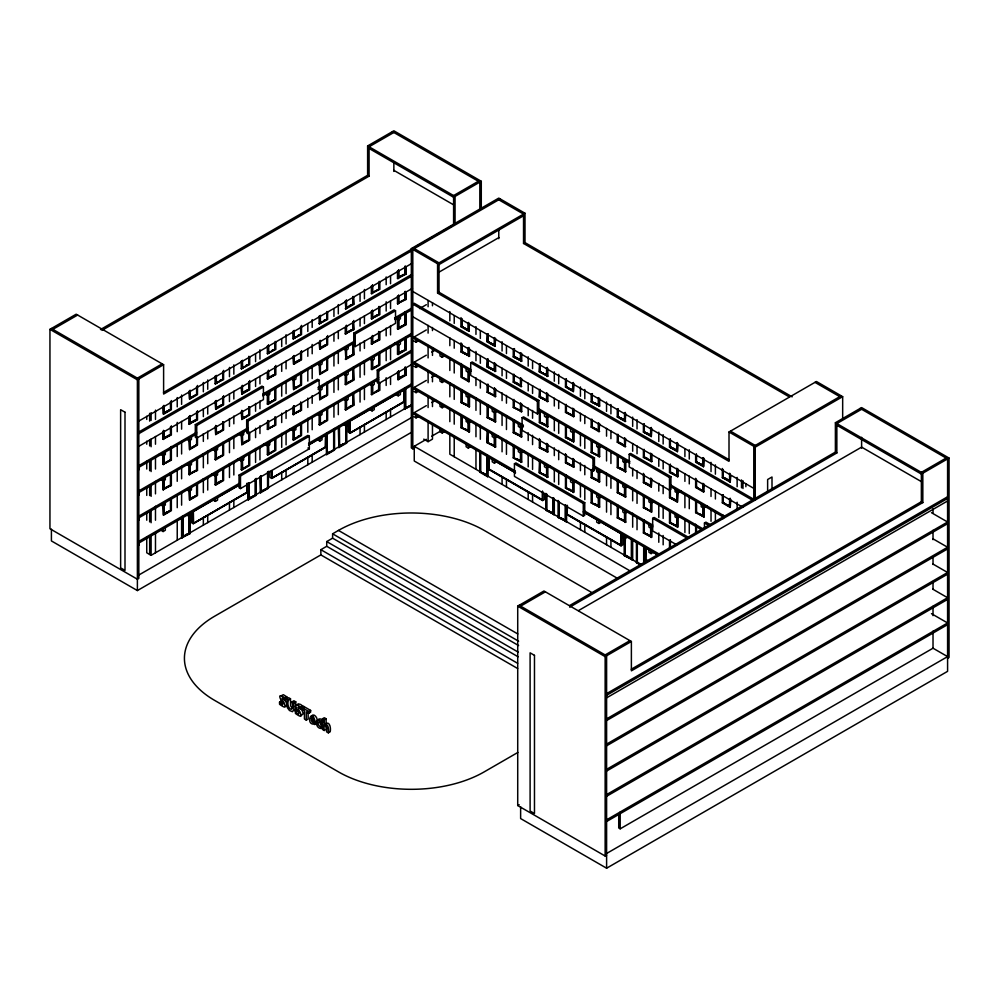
<?xml version="1.0" encoding="UTF-8"?>
<svg xmlns="http://www.w3.org/2000/svg" width="999" height="999" viewBox="0 0 999 999"><rect width="100%" height="100%" fill="white"/><g stroke="black" fill="none" stroke-linecap="round" stroke-linejoin="round"><path stroke-width="1.5" d="M191.558 511.913L191.558 522.702L193.294 523.713L247.39 492.482L247.39 484.777M193.294 523.713L193.307 511.376L213.424 499.762M246.953 483.354L246.953 492.232L193.519 523.339L193.307 511.376M193.519 523.339L247.165 492.357L247.178 483.479M269.992 471.253L269.992 477.422L271.728 478.434L325.824 447.202L325.824 434.865L320.554 437.912M271.728 478.434L271.74 470.529M271.953 478.046L325.599 447.077L325.612 435.239L325.387 446.953L271.953 478.046L271.953 470.654M348.351 421.391L348.339 432.18L350.087 433.191L404.17 401.96L404.183 389.622L399.725 392.195M350.087 433.191L350.1 420.854L370.217 409.24M350.312 432.817L403.958 401.835L403.958 389.997L403.733 401.71L350.312 432.817L350.1 420.854M284.453 703.758A5.182 2.985 60 0 1 282.517 702.472L281.393 701.061L279.545 702.135L279.545 704.283C294.143 714.922 275.15 691.271 285.04 699.999L286.875 698.925L286.426 698.363M326.211 724.712L326.124 729.42L324.275 730.494L322.465 729.445L322.465 718.805L324.3 717.732L326.124 718.781L326.124 723.313L324.275 724.375L324.275 719.854L326.124 718.781M319.942 721.39L320.554 724.462L323.014 725.661L323.014 727.372L321.178 728.433C314.835 728.758 314.76 715.272 321.178 721.678L321.178 723.476L323.027 722.414L323.027 720.604L320.691 718.993L318.918 718.968L318.032 720.466M311.226 718.631L312.5 717.757L313.636 720.029L311.226 718.631L313.224 717.007M287.2 704.844L286.763 705.694M281.418 695.666L283.354 694.692L286.875 696.915L287.287 707.592L289.473 710.501L292.507 711.688L293.856 709.652L293.918 702.896L292.058 701.822C295.08 715.609 285.115 707.392 288.661 699.849L286.788 698.776L288.636 697.714L290.497 698.788L290.609 705.818L292.22 708.166M299.013 712.187A5.182 2.985 60 0 1 298.401 711.638L297.277 710.239L295.429 711.3L296.553 712.699A5.182 2.985 60 0 0 298.489 713.998C301.336 712.612 291.184 705.594 297.402 704.932L298.164 703.82L300.624 704.47L302.759 706.081L302.759 708.104M311.488 715.921C314.086 712.687 318.032 718.368 317.17 721.253L315.322 722.314L311.226 719.954L312.25 722.102L313.936 723.039L316.633 722.027L316.633 723.576C303.933 727.934 311.688 705.269 315.322 722.314M326.149 723.326C330.344 721.603 330.906 729.32 330.182 731.768L328.346 732.841L326.536 731.792C328.646 726.46 322.615 721.415 324.275 730.494M462.25 326.248L461.663 326.586L461.663 318.781M462.25 351.486L461.663 351.823L461.663 344.018M461.663 364.573L461.663 377.06L462.25 376.723M488.361 366.558L487.774 366.895L487.774 359.091L487.137 367.058L487.137 359.453M514.485 348.601L513.898 356.743L513.898 348.938M461.663 389.81L461.663 402.297L466.208 404.245M495.616 388.898L495.616 396.516L487.724 391.958L487.724 384.353L487.774 392.145L488.361 391.808M461.663 416.62L461.663 427.547L462.25 427.197M487.774 404.895L487.774 417.382L492.332 419.33M513.898 399.413L513.898 407.217L514.485 400.636M540.596 396.715L540.009 397.053L540.009 390.809M566.72 386.563L566.133 386.9L566.133 379.096M487.137 430.606L487.137 442.782L487.724 431.793L487.774 442.619L488.361 442.282M513.898 419.98L513.898 432.455L514.485 421.203M540.009 411.376L540.009 422.302L540.596 421.965M566.133 404.333L566.133 412.137L573.326 415.609M480.969 471.615L480.382 471.953L480.382 451.511M513.836 445.342L513.898 457.704L514.485 446.441M540.009 439.735L540.009 447.54L544.567 449.488M566.133 426.448L566.133 437.375L566.72 437.038M618.506 416.458L617.931 416.795L617.931 409.003M540.596 472.44L540.009 472.777L540.009 460.289M566.133 454.807L566.133 462.612L569.355 463.798M591.808 439.722L591.808 452.21L592.395 440.946M644.63 431.543L644.043 431.88L644.043 424.076M566.133 475.374L566.133 487.862L566.72 487.524M591.808 469.642L591.808 477.447L592.395 469.305M617.869 454.932L617.931 467.282L618.506 466.945M670.741 446.628L670.167 446.953L670.167 439.16M591.758 490.334L591.808 502.684L592.395 491.421M644.043 474.562L644.043 482.367L644.63 482.017M618.506 517.42L617.931 517.757L617.931 505.282M670.167 489.635L670.167 497.44L670.741 497.102M696.865 486.938L696.278 487.275L696.278 479.47M723.563 477.11L722.976 477.447L722.976 469.642M644.63 532.504L644.043 532.842L644.043 520.354M696.865 512.175L696.278 512.512L696.278 501.598M625.411 537.499L624.837 555.357L624.837 536.376M723.563 502.36L722.976 502.697L722.976 494.892M637.674 562.087L637.087 562.425L637.087 541.995M670.167 540.109L670.167 547.914L670.741 547.577M51.411 328.509L138.836 378.983L138.836 578.384L137.387 579.22L49.95 528.746L49.95 329.345L76.174 314.198L163.611 364.685L163.611 394.056L411.875 250.724M100.462 329.558L367.62 175.312L367.62 145.941L393.856 130.794L481.281 181.281L481.281 209.315M52.86 329.345L77.635 315.047M393.856 132.48L369.081 146.778L369.081 176.149L101.923 330.394M137.387 378.146L162.15 363.836M478.371 181.281L453.596 195.579L453.596 224.95M49.95 329.345L137.387 379.82L163.611 364.685M367.62 145.941L455.057 196.416L481.281 181.281M415.484 447.265L412.799 448.813L411.338 447.977L411.338 248.576L498.776 198.102L524.999 213.249L524.999 242.62L792.157 396.853M163.499 392.432L422.565 242.869M425.262 241.308L440.109 232.742M444.155 230.407L452.247 225.724M500.224 198.938L412.799 249.425L412.799 448.813M138.836 421.054L412.437 263.087M219.718 380.557L222.952 379.37L222.952 371.566M245.841 365.484L249.063 364.285L249.063 356.493M271.953 350.399L275.187 349.213L275.187 341.408M297.64 335.577L300.861 334.39L300.861 326.586M323.751 320.492L326.985 319.305L326.985 311.501M349.875 305.419L353.097 304.233L353.097 296.428L353.746 304.395L345.854 308.941L345.267 300.999M399.463 276.785L403.421 274.5M166.821 411.625L169.455 410.114M223.589 370.404L223.589 379.533L215.122 383.753L222.727 379.245L222.727 371.441M249.713 356.843L249.713 364.448L241.246 368.668L248.851 364.16L248.851 356.368M275.824 341.758L275.824 349.375L267.357 353.596L274.962 349.088L274.962 342.844M301.511 325.412L301.511 334.553L293.032 338.761L300.649 334.265L300.649 326.461M327.622 311.863L327.622 319.468L319.156 323.688L326.76 319.18L326.76 312.937M345.267 308.604L352.884 304.108L352.884 297.864M379.857 281.706L379.857 289.31L371.391 293.531L378.996 289.023L378.996 282.779M405.981 266.621L405.981 274.238L397.502 278.446L405.119 273.951L405.119 266.146M170.717 409.528L163.524 412.999L170.717 409.528L170.717 401.723M196.828 386.65L196.828 394.455L189.648 397.927M216.121 376.81L216.346 383.179L222.952 379.37M242.245 361.738L242.47 368.107L249.063 364.298M267.944 353.933L267.944 346.316L268.581 353.022L275.187 349.213M294.043 331.83L294.255 338.199L300.861 334.39M320.155 316.758L320.379 323.114L326.985 319.305M345.916 307.704L353.097 304.233M372.028 292.62L379.22 289.148L379.22 281.343M398.151 277.547L405.332 274.076L405.332 266.271L405.981 274.238M162.887 406.293L163.474 414.248L171.353 409.69L171.353 400.562M188.998 391.221L189.585 399.163L197.477 394.605L197.477 385.477M138.736 432.055L412.325 274.088M138.836 433.666L412.437 275.712M411.338 248.576L437.574 263.724L524.999 213.249M439.023 264.56L523.538 215.772M438.436 272.477L498.888 237.575M138.836 446.291L412.437 288.324M164.847 437.487L168.806 435.189M190.959 422.402L194.917 420.117M217.083 407.317L221.041 405.032M243.194 392.245L247.165 389.96M269.318 377.16L273.276 374.875M294.992 362.337L298.951 360.052M321.116 347.265L325.075 344.967M347.227 332.18L351.186 329.895M373.351 317.108L377.31 314.81M171.353 425.799L171.353 434.927L162.887 439.148L168.144 436.113M197.477 410.714L197.477 419.855L188.998 424.063L196.616 419.568L196.616 411.763M275.824 365.484L275.824 374.613L267.357 378.833L274.962 374.325L274.962 366.521M320.155 340.434L320.155 348.239L326.76 344.418L326.76 336.626M353.746 320.492L353.746 329.633L345.267 333.841L352.884 329.345L352.884 321.541M379.857 306.943L379.857 314.548L371.391 318.768L378.996 314.26L378.996 306.456M405.981 291.858L405.981 299.475L397.502 303.684L405.119 299.188L405.119 291.383M170.717 426.96L170.717 434.765L163.524 438.249M189.648 423.164L196.828 419.692L196.828 411.888M222.952 396.803L222.952 404.607L215.759 408.091M267.994 371.69L268.581 378.259L275.187 374.45L275.187 366.645M293.681 363.099L300.861 359.628L300.861 351.823M320.155 348.239L326.985 344.543L326.985 336.738M345.916 332.942L353.097 329.47L353.097 321.666L353.746 329.633M372.028 317.869L379.22 314.385L379.22 306.581M398.151 302.784L405.332 299.313L405.332 291.508L405.981 299.475M215.122 401.373L215.709 409.328L223.589 404.77L223.589 395.641M241.246 387.824L241.82 394.243L249.713 389.697L249.713 380.557M293.032 356.393L293.619 364.335L301.511 359.79L301.511 350.649M319.156 342.832L319.742 349.263L327.622 344.705L327.622 335.577M195.305 424.625L261.975 386.138L263.436 386.975L263.436 399.6L196.766 438.086L195.305 437.25L195.305 424.625L196.766 425.474L263.436 386.975M345.267 348.426L345.854 359.428L353.746 354.87L353.783 333.129L394.068 309.877L395.529 310.714L395.529 323.339L355.232 346.591L353.783 345.754M353.783 333.129L355.232 333.978L395.529 310.714M437.574 263.724L437.574 293.094L439.023 292.257L729.12 459.74M498.776 199.788L523.538 214.086L523.538 243.456L524.999 242.62M138.736 465.709L196.691 432.242M262.725 394.118L354.37 341.208M394.805 317.857L412.325 307.742M138.736 467.382L196.691 433.928M262.725 395.804L354.37 342.882M394.805 319.543L412.325 309.428M159.49 453.721L163.137 455.819L165.322 454.557L165.322 452.035M186.825 439.335L189.248 440.746L191.433 439.485L191.433 436.963M265.172 394.106L267.607 395.504L269.792 394.243L269.792 391.72M317.42 363.948L319.842 365.347L322.028 364.086L322.028 361.563M419.63 308.579L426.348 304.695M215.759 433.329L218.406 431.805M241.883 418.244L244.518 416.72M275.187 399.687L267.994 403.171L275.187 399.687L275.237 387.337M293.681 388.336L296.316 386.813M374.675 341.583L378.633 339.285L378.633 331.493M400.786 326.498L405.332 324.55L405.332 312.063M164.198 463.623L170.767 459.827M190.322 448.551L196.878 444.755M275.824 387.674L275.824 399.85L267.944 404.408L267.357 404.071L274.962 399.563L274.962 388.648M294.043 380.756L294.043 388.549L300.649 384.74L300.649 373.813M320.155 365.671L320.155 373.476L326.76 369.667L326.76 358.741M345.267 359.091L352.884 354.583L352.884 343.656M379.857 332.18L379.857 339.797L371.391 344.006L378.996 339.51L378.996 331.705M405.981 312.537L405.981 324.712L398.089 329.27L397.502 328.933L405.119 324.425L405.119 311.938M170.717 447.527L170.717 460.015L163.524 463.486M196.828 437.125L196.828 444.93L189.648 448.401M222.952 422.053L222.952 429.845L216.346 433.666L216.121 425.736M249.063 406.968L249.063 414.772L242.47 418.581L242.245 410.651M294.043 388.549L300.861 384.865L300.861 372.377M320.155 373.476L326.985 369.792L326.985 358.866M353.097 354.707L345.916 358.179L353.097 354.707L353.097 343.781M372.028 343.107L379.22 339.635L379.22 331.83M398.151 328.022L405.332 324.55M162.887 455.257L162.887 464.385L171.353 460.164L171.353 446.466M188.998 440.172L189.585 449.637L197.477 445.092L197.477 437.475M215.122 426.623L215.709 434.565L223.589 430.007L223.589 422.402M241.246 411.538L241.82 419.48L249.713 414.935L249.713 407.317M293.032 378.584L293.619 389.585L301.511 385.027L301.511 372.852M319.156 363.511L319.742 374.5L327.622 369.955L327.622 357.767M319.018 392.744L248.127 433.666L246.678 432.829L246.678 420.204L317.57 379.283L319.018 380.119L319.742 399.737L327.622 395.192L327.622 383.017M246.678 420.204L248.127 421.054L319.018 380.119M138.736 490.946L247.902 427.909M317.982 387.45L412.325 332.979M138.736 492.632L247.902 429.595M317.982 389.135L412.325 334.665M160.702 479.657L163.137 481.056L165.322 479.795L165.322 477.272M186.825 464.585L189.248 465.984L191.433 464.722L191.433 462.2M211.726 448.801L215.372 450.899L217.557 449.637L217.557 447.115M237.849 433.716L241.483 435.826L243.681 434.565L243.681 432.043M369.655 359.028L372.078 360.427L374.263 359.165L374.263 356.643M414.248 338.599L414.248 336.925L426.348 329.945M413.886 340.921L416.071 342.182L418.506 340.771M166.171 487.2L170.717 485.252L170.717 472.764M192.283 472.115L196.828 470.167L196.828 457.679M215.759 458.566L222.952 455.094L222.952 442.607M241.883 443.481L247.165 440.434M293.681 413.586L300.861 410.102L300.861 402.297M319.792 398.501L323.751 396.216M402.11 350.974L398.151 353.271L405.332 349.787L405.332 338.861M171.353 473.226L171.353 485.414L162.887 489.622L165.509 488.111M168.144 486.588L171.353 485.414M197.477 458.154L197.477 470.329L188.998 474.55L191.633 473.026M194.256 471.503L197.477 470.329M223.589 443.069L223.589 455.257L215.709 459.802L215.122 459.465L222.727 454.97L222.727 442.482M275.824 417.482L275.824 425.099L267.357 429.308L274.962 424.812L274.962 417.008M301.511 402.659L301.511 410.264L293.032 414.485L300.649 409.977L300.649 402.172M320.467 398.651L326.76 394.905L326.76 382.417M353.746 367.932L353.746 380.107L345.854 384.665L345.267 384.328L352.884 379.82L352.884 368.893M379.857 352.859L379.857 365.035L371.978 369.58L371.391 369.243L378.996 364.747L378.996 353.821M405.981 337.774L405.981 349.95L398.089 354.508L397.502 354.17L405.119 349.662L405.119 338.736M170.717 485.252L163.524 488.723M196.828 470.167L189.648 473.651M216.121 449.413L216.121 458.778L222.952 455.094M249.063 432.205L249.063 440.01L242.47 443.818L242.245 434.34M267.994 422.165L268.581 428.746L275.187 424.937L275.187 417.132M294.043 405.994L294.043 413.798L300.861 410.102M320.155 389.348L320.379 398.838L326.985 395.03L326.985 382.542M345.916 383.429L353.097 379.945L353.097 367.457M372.028 368.344L379.22 364.872L379.22 352.385M241.246 435.252L241.82 444.73L249.713 440.172L249.713 432.567M412.137 364.223L378.721 383.516L377.26 382.679L377.26 370.055L412.025 349.987M377.26 370.055L378.721 370.891L412.137 351.598M138.736 516.183L378.633 377.672M138.736 517.869L378.633 379.358M160.702 504.895L163.137 506.306L165.322 505.032L165.322 502.509M186.825 489.822L189.248 491.221L191.433 489.96L191.433 487.437M211.726 474.038L215.372 476.136L217.557 474.875L217.557 472.352M237.849 458.966L241.483 461.063L243.681 459.802L243.681 457.28M263.961 443.881L267.607 445.979L269.792 444.717L269.792 442.195M317.42 414.423L319.842 415.821L322.028 414.56L322.028 412.038M369.655 384.265L372.078 385.664L374.263 384.403L374.263 381.88M468.856 330.057L461.663 326.586L468.269 330.394L468.269 322.59M414.248 363.848L414.248 362.162L426.348 355.182M431.718 352.073L434.403 350.524M413.886 366.158L416.071 367.42L418.506 366.021M167.482 511.675L163.524 513.961L170.717 510.489L170.717 499.562M192.283 497.352L189.648 498.888L196.828 495.404L196.828 484.49M217.083 483.041L221.041 480.756M297.64 436.538L300.861 435.339L300.861 422.864M323.751 421.453L326.985 420.267L326.985 407.779M349.875 406.368L353.097 405.182L353.097 392.707M375.986 391.296L378.633 389.772L378.721 370.891M399.463 377.747L403.421 375.449M166.821 512.587L169.455 511.063M192.944 497.502L195.567 495.991M223.589 468.319L223.589 480.494L215.709 485.039L215.122 484.702L222.727 480.207L222.727 469.28M249.713 453.234L249.713 465.409L241.82 469.967L241.246 469.63L248.851 465.122L248.851 454.208M275.824 438.161L275.824 450.337L267.944 454.882L267.357 454.545L274.962 450.049L274.962 439.123M301.511 423.326L301.511 435.502L293.619 440.059L293.032 439.722L300.649 435.214L300.649 422.739M327.622 408.254L327.622 420.429L319.742 424.987L319.156 424.65L326.76 420.142L326.76 407.654M353.746 393.169L353.746 405.344L345.854 409.902L345.267 409.565L352.884 405.057L352.884 392.582M379.857 382.654L379.857 390.272L371.391 394.493L378.996 389.985L378.996 383.741M398.826 378.646L405.119 374.9L405.119 367.108M216.121 474.65L216.346 484.14L222.952 480.332L222.952 469.405M242.245 459.577L242.47 469.068L249.063 465.247L249.063 454.32M267.994 444.28L268.581 453.983L275.187 450.174L275.237 437.812M294.043 429.67L294.043 439.036L300.861 435.352M320.155 414.585L320.155 423.951L326.985 420.267M345.916 408.666L353.097 405.194M372.028 393.581L379.22 390.109L379.22 382.305M398.151 378.509L405.332 375.025L405.332 367.232L405.981 375.187L398.089 379.745L397.502 371.803M162.887 505.731L163.474 515.197L171.353 510.651L171.353 498.476M188.998 490.659L189.585 500.124L197.477 495.566L197.477 483.391M440.01 353.471L440.01 355.994L442.195 357.255L444.617 355.856M239.023 475.112L307.879 435.352L309.328 436.201L309.328 448.813L240.484 488.573L239.023 487.724L239.023 475.112L240.484 475.949L309.328 436.201M138.736 541.421L239.81 483.066M308.554 443.381L412.325 383.466M217.058 497.664L239.485 484.715M308.679 444.767L317.345 439.76L319.842 441.071L322.028 439.81L322.028 437.275M373.838 407.142L397.04 393.743M138.736 543.106L239.81 484.752M308.554 445.067L412.325 385.139M160.702 530.132L163.137 531.543L165.322 530.282L165.322 527.759M212.937 499.975L215.372 501.386L217.557 500.124L217.557 497.602M368.431 408.803L372.078 410.914L374.263 409.652L374.263 407.117M395.766 394.43L398.201 395.829L400.387 394.568L400.387 392.045M469.493 348.589L469.493 356.193L461.663 351.823L468.856 355.294M414.248 389.086L414.248 387.4L426.348 380.419M431.718 377.322L435.751 374.987M413.886 391.396L416.071 392.657L418.506 391.258M470.716 362.787L472.177 361.95L538.848 400.437L538.848 413.062L537.387 413.898L470.716 375.412L470.716 362.787L537.387 401.286L538.848 400.437M440.01 378.708L440.01 381.231L442.195 382.492L444.617 381.094M184.89 535.227L187.525 533.703M249.663 497.839L255.532 495.117L255.532 479.058M326.698 453.359L329.333 451.835M342.919 443.993L338.961 446.278L346.141 442.807L346.141 425.287M181.606 537.712L190.072 533.491L181.606 537.712L181.606 517.544M146.741 537.275L146.741 552.784L151.111 555.307L412.025 404.52L412.025 385.552M182.255 517.782L182.829 537.1L189.435 533.279L189.435 514.31M248.351 498.601L255.532 495.117M267.794 488.049L260.602 491.52L267.794 488.049L267.794 471.99M327.06 434.59L327.285 453.696L333.891 449.887L333.891 429.445M405.644 408.466L412.237 404.645L405.057 408.129L405.631 408.466L405.631 388.024M470.741 370.929L468.306 372.34L466.121 371.079L466.121 368.544M247.702 484.128L248.289 499.887L256.169 495.329L256.169 478.359M259.952 476.96L260.539 492.807L268.431 488.261L268.431 471.291M326.061 434.253L326.636 454.645L334.528 450.099L334.528 428.496M338.311 427.072L338.898 447.577L346.79 443.019L346.79 424.513M404.408 401.361L404.408 409.078L411.563 405.619M461.663 377.06L468.856 380.532M414.248 414.323L414.248 412.637L426.348 405.656M431.718 402.56L435.751 400.224M138.736 575.074L412.325 417.12M495.616 363.661L495.616 371.278L487.774 366.895L494.967 370.367M413.886 416.633L416.071 417.894L418.506 416.496M513.898 356.743L521.091 360.214L514.485 356.406M440.01 403.946L440.01 406.481L442.195 407.742L444.617 406.331M470.741 396.178L468.306 397.577L466.121 396.316L466.121 393.793M51.411 529.158L51.411 540.934L137.387 590.571L412.325 431.83M461.663 402.297L468.856 405.769M487.774 392.145L494.967 395.616M617.769 578.508L414.248 461.001L414.248 446.291L426.348 439.31M431.718 436.213L441.121 430.781M513.898 374.175L513.898 381.98L521.091 385.452M440.01 429.195L440.01 431.718L442.195 432.979L444.617 431.58M423.726 439.135L428.096 441.67L432.467 439.135L432.467 423.638M547.852 368.581L547.852 376.186L540.009 371.815L547.202 375.287L540.009 371.815L540.009 364.011M470.741 421.416L468.306 422.814L466.121 421.553L466.121 419.031M496.853 411.251L494.43 412.649L492.245 411.388L492.245 408.866M468.481 421.865L468.481 431.231L461.663 427.547L468.856 431.006L464.885 428.721M487.774 417.382L494.967 420.854M513.898 407.217L521.091 410.689M547.852 393.818L547.852 401.436L540.009 397.065L547.202 400.524L541.92 397.477M466.121 444.268L466.121 446.79L468.306 448.052L470.741 446.653M522.09 417.682L523.538 416.845L594.442 457.779L594.442 470.392L592.981 471.241L522.09 430.307L522.09 417.682L592.981 458.616L594.442 457.779M498.076 435.789L494.43 437.899L492.245 436.638L492.245 434.103M518.618 645.566L332.605 538.174L332.605 533.816L338.474 530.419A103.034 59.49 0 0 1 484.203 530.419L591.908 592.607M522.976 426.336L520.541 427.734L518.356 426.473L518.356 423.951M518.131 656.805L326.723 546.291L326.723 541.57L332.605 538.174M495.616 436.338L495.616 446.99L487.774 442.619L494.967 446.091L491.008 443.806M549.088 416.171L546.665 417.57L544.48 416.308L544.48 413.786M517.644 668.518L320.854 554.907L320.854 549.687L326.723 546.291M513.898 432.455L521.091 435.926M488.748 457.367L488.973 469.068L542.632 500.049L488.761 469.193L488.748 457.367L492.782 459.69M320.979 554.832L214.61 616.233A103.034 59.49 0 0 0 214.61 700.374L338.474 771.877A103.034 59.49 0 0 0 484.203 771.877L517.857 752.447M540.009 422.302L547.202 425.774M492.245 459.353L492.245 461.875L494.43 463.136L496.853 461.738M591.808 393.918L591.808 401.723L599 405.194L595.042 402.909M524.188 450.874L520.541 452.972L518.356 451.71L518.356 449.188M514.435 463.748L515.896 462.912L584.752 502.659L584.752 515.284L583.291 516.121L514.435 476.373L514.435 463.748L583.291 503.496L584.752 502.659M513.898 457.704L521.091 461.176L517.12 458.878M575.212 431.256L572.777 432.654L570.591 431.393L570.591 428.871M540.009 447.54L547.202 451.011M591.808 419.155L591.808 426.96L599 430.432M617.931 416.808L624.537 420.616L625.124 414.036M550.312 465.946L546.665 468.056L544.48 466.795L544.48 464.26M540.009 472.777L547.202 476.248L543.244 473.963M596.715 443.943L596.715 446.466L598.901 447.727L601.323 446.328M566.133 462.612L573.326 466.083M591.808 452.21L599 455.669M617.869 434.253L617.931 442.045L624.537 445.854L625.124 439.273M488.536 456.98L488.536 469.318L542.632 500.549L544.38 499.537L544.368 493.369M576.423 481.031L572.777 483.129L570.591 481.868L570.591 479.345M629.195 454.283L630.644 453.446L670.941 476.71L670.941 489.323L669.48 490.159L629.195 466.908L629.195 454.283L669.48 477.547L669.517 497.602L677.409 502.147L677.996 492.682M596.715 469.18L596.715 471.703L598.901 472.977L601.323 471.565M628.658 460.701L625.012 462.812L622.827 461.55L622.827 459.028M591.808 477.447L599 480.919M617.931 467.282L625.124 470.754L625.012 460.289M546.478 494.055L546.478 510.114L553.671 513.586M567.42 514.348L621.066 545.329L567.195 514.485L567.407 505.482M596.715 494.43L596.715 496.953L598.901 498.214L601.323 496.803M558.091 500.437L558.091 517.395L565.933 520.666M627.447 486.65L625.012 488.049L622.827 486.788L622.827 484.265M591.808 502.684L599 506.156L595.042 503.871M437.574 293.094L729.008 461.363L729.008 431.993L816.445 381.506L842.669 396.653L842.669 418.456M617.869 480.169L617.931 492.519L624.537 496.328L625.012 485.526M285.04 699.999L285.04 697.976L286.875 696.915M669.48 477.547L670.941 476.71M696.278 454.233L696.278 462.038L702.147 464.747M288.661 699.849L290.497 698.788M583.279 511.938L596.703 519.68L596.715 522.19L598.901 523.451L601.323 522.052M292.058 701.822L293.906 700.761L295.766 701.835L295.704 708.591L294.343 710.626M696.278 462.038L703.471 465.509M293.918 702.896L295.766 701.835M627.447 511.888L625.012 513.286L622.827 512.025L622.827 509.502M648.95 499.338L648.95 501.873L651.136 503.134L653.558 501.723M295.429 711.3L295.429 713.448C310.027 724.088 291.034 700.449 300.924 709.165L300.924 707.155L302.759 706.081M841.22 395.816L753.783 446.291L753.783 499.25M306.293 720.104L304.433 719.03L304.433 710.714L301.948 709.29L301.948 707.529L303.796 706.468L310.627 710.414L310.627 712.162L308.778 713.236L306.293 711.8L306.293 720.104L308.142 719.043L308.142 712.112M617.931 517.757L625.124 521.228L625.012 510.764M729.008 431.993L755.244 447.127L842.669 396.653M675.062 489.185L675.062 491.708L677.247 492.969L680.893 490.859M301.948 707.529L308.778 711.475L310.627 710.414M620.841 545.454L620.841 533.616L621.066 545.829L622.814 544.83L622.802 534.028M670.167 497.44L677.359 500.911M676.735 544.83L652.672 530.944L652.672 518.319L654.133 517.482L688.885 537.549M703.471 490.746L702.884 491.083L702.884 483.291M627.447 537.125L625.012 538.523L622.827 537.262L622.827 534.74M722.339 468.481L722.339 477.609L730.169 480.919M606.605 855.169L605.144 856.018L517.719 805.531L517.719 606.143L543.943 590.996L631.38 641.47L631.38 670.841L922.826 502.584L922.826 473.214L835.389 422.727L835.389 452.097L569.58 605.569M835.389 422.727L861.613 407.592L949.05 458.066L949.05 657.467L947.589 658.304M520.629 606.143L545.404 591.833M861.613 409.278L836.85 423.576L836.85 452.947L569.692 607.18M321.178 721.678L323.027 720.604M675.062 514.423L675.062 516.945L677.247 518.206L679.682 516.808M321.178 723.476L319.068 721.877A2.31 1.336 60 0 0 318.107 722.452L318.244 724.687L319.755 726.435L323.014 725.661M701.186 504.258L701.186 506.78L703.371 508.041L707.017 505.944M648.226 561.263L645.554 559.715L645.766 547.752L645.766 559.59L648.451 561.138M703.471 515.996L702.884 516.333L702.884 506.968M632.03 558.828L631.443 559.165L631.443 538.723M648.95 549.825L648.95 552.347L651.136 553.608L653.558 552.21M704.457 528.583L704.457 522.976L705.918 522.14L711.051 525.099M578.583 610.539L861.613 447.127L922.065 482.03M605.144 654.932L629.919 640.634M946.14 458.066L921.365 472.365L921.365 501.735L631.268 669.23M517.719 606.143L605.144 656.618L631.38 641.47M922.826 473.214L949.05 458.066M606.605 693.631L947.589 496.765M606.605 695.316L947.589 498.451M606.605 697.839L947.589 500.974M606.605 718.88L947.589 522.015L931.468 512.699M606.605 720.554L947.589 523.688M606.605 744.118L947.589 547.252L932.816 538.723M606.605 745.803L947.589 548.926M517.719 805.531L519.168 804.694M606.605 769.355L947.589 572.489L932.816 563.96M606.605 771.041L947.589 574.175M606.605 794.592L947.589 597.727L932.816 589.198M606.605 796.278L947.589 599.412M606.605 819.829L947.589 622.964L931.468 613.661M606.605 821.515L947.589 624.65M618.731 814.272L618.731 827.984L620.192 828.82L933.016 648.214L933.016 631.156M606.605 853.483L947.589 656.618L932.816 648.089M520.629 806.792L520.629 818.568L606.605 868.206L947.589 671.34L947.589 458.903L860.164 408.429M461.014 317.607L461.014 326.735L461.6 326.411M461.014 326.735L468.906 331.293L469.493 323.339M461.014 342.844L461.014 351.985L461.6 351.648M487.137 334.203L487.137 341.82L487.724 333.878L487.774 341.658L494.38 345.467L494.967 345.13L487.774 341.658L494.38 345.467L494.38 337.674M461.014 351.985L469.493 356.193M487.137 341.82L495.017 346.378L495.616 338.424M461.014 363.524L461.014 377.222L468.906 381.768L469.493 370.779M513.249 349.288L513.249 356.893L521.728 361.114L521.728 353.496M487.137 367.058L495.616 371.278M513.249 356.893L521.728 361.114M461.014 390.284L461.014 402.46L469.493 406.668L469.493 396.016M487.137 384.69L487.137 392.295L487.724 391.958M461.014 402.46L469.493 406.668M513.249 374.525L513.249 382.142L513.836 381.805M487.137 392.295L495.616 396.516M539.373 364.373L539.373 371.978L539.959 364.036M513.249 382.142L521.141 386.688L521.728 378.746M539.373 371.978L547.852 376.186M461.014 415.522L461.014 427.697L461.6 427.36M487.137 405.357L487.137 417.545L495.616 421.753L495.616 411.101M461.014 427.697L469.493 431.918L469.493 421.253M513.249 399.762L513.249 407.38L521.728 411.588L521.728 403.983M487.137 417.545L495.616 421.753M539.373 389.61L539.373 397.215L539.959 389.273M513.249 407.38L521.728 411.588M565.484 379.445L565.484 387.063L566.071 386.725M539.373 397.215L547.852 401.436M565.484 387.063L573.376 391.608L573.963 383.653M513.249 420.442L513.249 432.617L521.728 436.825L521.728 426.173M487.137 442.782L495.616 446.99M539.373 410.277L539.373 422.452L547.852 426.673L547.852 416.021M513.249 432.617L521.728 436.825M565.484 404.682L565.484 412.3L573.963 416.508L573.963 408.903M539.373 422.452L547.852 426.673M591.171 394.268L591.171 401.885L599.65 406.094L599.65 398.489M565.484 412.3L573.963 416.508M591.171 401.885L599.65 406.094M513.249 445.679L513.249 457.854L521.728 462.075L521.728 451.411M479.745 450.561L479.745 472.165L487.624 476.71L488.211 456.318M539.373 438.561L539.373 447.702L547.852 451.91L547.852 444.305M513.249 457.854L521.728 462.075M565.484 425.362L565.484 437.537L572.951 441.058L572.951 431.693M539.373 447.702L547.852 451.91M591.171 419.518L591.171 427.122L591.758 426.785M565.484 437.537L573.963 441.745L573.963 431.093M617.282 409.353L617.282 416.958L617.869 416.62M591.171 427.122L599.05 431.68L599.65 423.726M617.282 416.958L625.174 421.516L625.761 413.561M539.373 460.764L539.373 472.939L539.959 460.427M565.484 453.646L565.484 462.774L573.963 466.995L573.963 459.378M539.373 472.939L547.852 477.147L547.852 466.496M591.171 440.184L591.171 452.36L599.65 456.58L599.65 447.44M565.484 462.774L573.963 466.995M617.282 434.59L617.282 442.207L617.869 441.87M591.171 452.36L599.65 456.58M643.406 424.425L643.406 432.043L650.561 435.489M617.282 442.207L625.174 446.753L625.761 438.798M643.406 432.043L651.286 436.588L651.885 428.646M565.484 475.836L565.484 488.012L572.951 491.545L572.951 483.741M591.171 469.992L591.171 477.597L599.65 481.818L599.65 472.677M565.484 488.012L573.963 492.232L573.963 481.568M617.282 455.269L617.282 467.445L625.761 471.653L625.761 462.525M545.841 493.356L545.841 510.327L546.416 509.989M591.171 477.597L599.65 481.818M643.406 449.675L643.406 457.28L651.885 461.488L651.885 453.883M617.282 467.445L625.761 471.653M669.517 439.51L669.517 447.115L676.685 450.574M545.841 510.327L554.308 514.535L554.308 499.025M643.406 457.28L651.885 461.488M669.517 447.115L677.409 451.673L677.996 443.718M591.171 490.659L591.171 502.847L599.65 507.055L599.65 496.403M558.091 517.395L566.57 521.615L566.57 506.181M617.282 480.507L617.282 492.682L617.869 492.345M591.171 502.847L599.65 507.055M643.406 473.389L643.406 482.517L650.873 486.051L650.873 478.246M617.282 492.682L625.761 496.89L625.761 487.762M669.517 464.747L669.517 472.365L677.996 476.573L677.996 468.956M643.406 482.517L651.286 487.075L651.885 479.12M669.517 472.365L677.996 476.573M695.641 454.582L695.641 462.2L703.521 466.745L704.12 458.803M617.282 505.744L617.282 517.919L617.869 517.582M643.406 495.579L643.406 507.754L643.993 507.43M617.282 517.919L625.761 522.14L625.761 511.476M669.517 497.602L676.985 501.123L676.985 491.758M643.406 507.754L651.885 511.975L651.885 501.323M695.641 478.309L695.641 487.437L696.228 487.1M695.641 487.437L703.521 491.995L704.12 484.04M722.339 477.609L730.219 482.167L730.806 475.736M643.406 520.816L643.406 533.004L643.993 532.667M669.517 510.664L669.517 522.839L670.104 522.502M643.406 533.004L651.885 537.212L651.885 526.56M695.641 500.499L695.641 512.674L696.228 512.337M624.188 537.05L624.188 555.556L632.667 559.777L632.667 539.61M669.517 522.839L677.996 527.047L677.996 516.396M722.339 495.242L722.339 502.847L722.914 502.509M695.641 512.674L704.12 516.895L704.12 506.231M624.188 555.556L632.667 559.777M722.339 502.847L730.219 507.405L730.806 499.45M636.45 542.582L636.45 562.637L640.983 564.572M670.104 547.739L669.517 548.076L669.517 540.471M591.808 401.723L592.395 393.581M591.808 426.96L592.395 420.379M617.931 442.045L621.153 443.231M546.478 510.114L551.023 512.062M644.043 457.117L647.277 458.304M617.931 492.519L622.477 494.468M670.167 464.398L670.167 472.202L673.388 473.389M644.043 496.678L644.043 507.604L647.277 508.791M670.167 522.677L676.036 525.387M286.376 705.893L285.289 705.843M297.402 704.932L300.924 707.155M300.499 714.76C305.994 715.971 301.223 708.266 299.275 706.842M392.395 131.643L479.832 182.118L479.832 210.165M814.984 382.355L839.759 396.653M369.081 148.464L453.596 197.265M523.538 243.456L789.347 396.915M836.85 425.262L921.365 474.05M393.743 170.28L454.195 205.17M367.62 175.312L369.081 176.149M835.389 452.097L836.85 452.947M921.365 501.735L922.826 502.584M414.248 248.576L439.023 262.887L439.023 292.257M730.469 431.143L755.244 445.454M412.799 291.483L753.783 488.361M570.679 388.848L573.326 390.372M621.153 417.994L625.124 420.279M647.277 433.067L651.236 435.352M673.388 448.151L677.359 450.437M724.887 477.872L728.845 480.157M568.706 388.236L572.652 390.509M619.18 417.382L625.761 421.178M696.228 461.863L702.796 465.659M566.133 386.9L572.739 390.709L572.739 382.904M644.043 431.88L650.649 435.689L650.649 427.884M670.167 446.965L676.773 450.774L676.773 442.969M755.244 500.137L414.248 303.271L412.799 304.108L752.434 500.199M379.22 289.148L378.633 282.567M412.799 316.733L743.006 507.367M463.561 352.247L467.532 354.533M489.685 367.32L493.643 369.605M515.796 382.405L518.444 383.928M727.522 504.645L730.169 506.168M566.346 412.013L572.951 415.821L572.951 409.578M521.728 386.351L513.898 381.98L514.485 375.399M595.704 429.058L599.65 431.331M621.815 444.143L625.761 446.416M566.133 412.137L572.739 415.946L572.739 408.141M670.167 472.202L676.773 476.011L676.773 468.206M696.278 487.275L704.12 491.645M722.976 502.697L729.582 506.505L729.582 498.701M394.555 318.007L398.201 320.105L400.387 318.843L400.387 316.321M379.22 314.385L378.633 307.804M414.248 336.925L470.854 369.605M538.249 408.504L629.894 461.426M670.329 484.765L724.238 515.896M413.886 338.386L470.854 371.278M538.249 410.189L629.894 463.099M670.329 486.451L724.238 517.569M541.92 422.727L545.879 425.012M568.031 437.799L572.002 440.084M619.83 467.707L623.801 469.992M645.953 482.779L649.912 485.064M672.065 497.864L676.036 500.149M699.512 513.698L702.147 515.222M461.6 376.885L468.481 380.744L468.481 371.378M566.133 437.375L572.739 441.183L572.777 430.132M644.043 482.367L650.649 486.176L650.649 478.371M696.278 512.524L704.12 516.895M394.555 343.244L398.201 345.354L400.387 344.093L400.387 341.558M704.457 522.976L709.59 525.936M414.248 362.162L523.426 425.187M593.506 465.646L702.672 528.683M413.886 363.636L523.426 426.873M593.506 467.332L701.335 529.582M514.485 432.117L518.444 434.403M592.395 477.11L596.366 479.395M625.761 496.89L618.144 492.395L618.144 481.468M644.043 507.604L650.649 511.413L650.649 502.047M652.672 518.319L687.437 538.386M379.22 364.872L378.633 353.609M414.248 387.4L652.809 525.124M413.886 388.873L652.809 526.81M343.531 348.863L345.954 350.274L348.151 349.001L348.151 346.478M569.355 489.048L573.326 491.333M621.153 518.943L625.124 521.228M647.277 534.028L651.236 536.313M547.852 477.147L540.234 472.652L540.234 461.725M625.761 522.14L618.144 517.632L618.144 506.705M566.133 487.862L572.739 491.67L572.777 480.606M644.043 532.842L650.649 536.65L650.649 527.285M414.248 412.637L515.334 471.004M584.078 510.689L659.552 554.258M413.886 414.11L515.334 472.677M583.503 511.813L658.204 555.169M496.803 462.013L515.584 472.852M600.724 522.002L620.841 533.616M645.541 547.889L649.562 550.212M652.247 551.76L657.617 554.857M343.531 374.101L345.954 375.512L348.151 374.25L348.151 371.728M621.066 545.829L566.982 514.61L566.97 505.357M647.964 561.363L645.329 559.84L645.329 547.502M483.616 473.139L487.574 475.424M560.639 517.619L564.61 519.905M625.411 555.019L629.382 557.305M641.058 564.472L637.312 562.3L637.312 541.858M640.846 564.597L449.837 454.22L449.837 434.066M636.45 562.637L640.396 564.91M343.531 399.35L345.954 400.749L348.151 399.488L348.151 396.965M414.248 446.291L629.894 570.791M291.296 379.021L293.731 380.432L295.916 379.158L295.916 376.635M343.531 424.587L345.954 425.986L348.151 424.725L348.151 422.202M327.06 433.129L327.285 453.696M241.883 393.007L249.063 389.535L249.063 381.73M290.085 428.796L293.731 430.906L295.916 429.645L295.916 427.122M307.879 447.977L309.328 448.813M519.168 605.294L606.605 655.781L606.605 868.206M338.474 530.419L517.757 633.928M332.605 533.816L518.618 641.208M326.723 541.57L518.131 652.072M320.854 549.687L517.644 663.311M186.825 515.059L189.248 516.458L191.433 515.197L191.433 512.674M189.435 533.279L188.848 515.422M322.465 718.805L324.275 719.854M324.275 724.375C328.559 722.702 329.021 730.381 328.346 732.841M405.981 324.712L405.382 312.2M405.981 349.95L405.382 337.437M353.746 354.87L353.147 345.392M353.746 380.107L353.147 367.595M353.746 405.344L353.147 392.832M314.086 721.041L314.81 721.565M285.04 697.976C274.188 690.721 283.579 703.059 282.605 704.832A5.182 2.985 60 0 1 280.669 703.533L279.545 702.135M283.391 697.664L287.262 704.195M567.195 505.606L567.195 514.485M542.632 491.296L542.632 500.549M542.407 491.296L542.407 500.174M933.016 508.641L933.016 513.299M933.016 530.357L933.016 539.66M933.016 556.718L933.016 564.472M933.016 581.53L933.016 589.285M933.016 606.343L933.016 615.646M861.613 437.312L861.613 448.226M772.002 489.398L772.002 476.998L767.632 479.52L767.632 491.933M755.244 447.127L755.244 498.538M745.878 483.628L745.878 486.725M742.969 480.744L742.969 488.536M741.508 479.945L741.508 487.812M737.137 477.422L737.137 486.725M737.137 502.235L737.137 509.989M730.219 474.55L730.219 482.167M730.219 498.276L730.219 507.405M729.794 473.339L729.794 481.131L723.201 477.322L723.201 469.518M729.794 498.576L729.794 506.381L723.201 502.559L723.201 494.767M729.582 473.464L729.582 481.268M723.201 515.322L723.201 518.444M722.976 515.447L722.976 518.568M715.396 464.872L715.396 474.175M715.396 491.233L715.396 498.988M715.396 511.388L715.396 522.252M711.026 462.35L711.026 471.653M711.026 488.711L711.026 496.466M711.026 508.866L711.026 521.278M703.521 457.617L703.521 466.745M703.521 484.378L703.521 491.995M703.521 506.58L703.521 517.232M703.371 505.519L703.371 508.041M703.109 457.917L703.109 465.721L696.503 461.913L696.503 454.108M703.109 484.727L703.109 490.959L696.503 487.15L696.503 479.345M703.109 506.843L703.109 516.208L696.503 512.387L696.503 501.473M702.884 458.042L702.884 465.846M696.503 526.71L696.503 532.954M696.278 525.274L696.278 533.079M695.641 524.213L695.641 533.354M689.273 449.787L689.273 459.09M689.273 476.148L689.273 483.903M689.273 496.316L689.273 508.716M689.273 522.677L689.273 533.528M684.902 448.813L684.902 456.568M684.902 473.626L684.902 481.381M684.902 493.793L684.902 507.742M684.902 520.154L684.902 532.554M677.409 442.545L677.409 451.673M677.409 469.305L677.409 476.91M677.409 491.496L677.409 502.147M677.409 516.733L677.409 527.397M677.247 490.447L677.247 492.969M677.247 515.684L677.247 518.206M676.985 442.844L676.985 450.649L670.379 446.828L670.379 439.036M676.985 469.642L676.985 475.886L670.379 472.077L670.379 464.273M676.985 517.007L676.985 526.361L670.379 522.552L670.379 511.625M676.773 491.883L676.773 501.248M676.773 517.132L676.773 526.485L670.167 522.677L670.167 511.75M670.379 489.51L670.379 497.315M670.379 539.984L670.379 547.789M663.161 434.715L663.161 444.018M663.161 461.076L663.161 468.831M663.161 485.889L663.161 493.643M663.161 507.592L663.161 518.456M663.161 535.501L663.161 544.817M658.791 432.192L658.791 441.496M658.791 458.553L658.791 466.308M658.791 483.366L658.791 491.121M658.791 503.521L658.791 517.482M658.791 532.979L658.791 542.282M651.286 427.46L651.286 436.588M651.286 454.22L651.286 461.838M651.286 479.458L651.286 487.075M651.286 501.66L651.286 512.312M651.286 526.898L651.286 537.549M651.136 500.599L651.136 503.134M651.136 525.849L651.136 528.371L648.95 527.11L648.95 524.587M651.136 551.086L651.136 553.608M650.873 427.759L650.873 435.564L644.268 431.755L644.268 423.951M650.873 454.557L650.873 460.801L644.268 456.993L644.268 450.749M650.873 501.923L650.873 511.288L644.268 507.467L644.268 496.553M650.873 528.721L650.873 536.525L644.268 532.717L644.268 520.229M650.649 453.134L650.649 460.926L644.043 457.117L644.043 449.313M644.929 546.79L644.929 562.225M644.33 545.591L644.33 562.562M644.268 474.425L644.268 482.23M643.905 545.679L643.905 563.199M643.693 545.804L643.693 563.324M637.037 419.63L637.037 428.933M637.037 445.991L637.037 453.746M637.037 470.804L637.037 478.558M637.037 492.519L637.037 503.371M637.037 517.332L637.037 529.732M632.667 417.107L632.667 426.411M632.667 443.469L632.667 451.223M632.667 468.281L632.667 476.036M632.667 488.436L632.667 500.849M632.667 513.249L632.667 527.21M632.03 539.847L632.08 560.114M631.655 538.598L631.655 559.04L625.049 555.219L625.012 536.001M625.174 412.387L625.174 421.516M625.174 439.148L625.174 446.753M625.174 461.338L625.174 471.99M625.174 486.575L625.174 497.24M625.174 511.813L625.174 522.477M624.75 412.687L624.75 420.492L618.144 416.67L618.144 408.878M624.75 437.924L624.75 445.729L618.144 441.92L618.144 435.676M624.75 461.6L624.75 470.966M624.75 486.838L624.75 496.203M624.75 512.087L624.75 521.441M624.537 412.812L624.537 420.616M624.537 438.049L624.537 445.854M624.537 461.725L624.537 471.091M624.537 486.975L624.537 496.328M624.537 512.212L624.537 521.578M620.192 812.075L620.192 828.82M618.144 456.231L618.144 467.157M610.926 404.558L610.926 413.861M610.926 430.919L610.926 438.673M610.926 452.622L610.926 463.486M610.926 477.435L610.926 488.286M610.926 502.247L610.926 514.647M610.926 539.46L610.926 547.215M606.543 402.035L606.543 411.338M606.543 428.396L606.543 436.151M606.543 448.551L606.543 460.951M606.543 473.364L606.543 485.764M606.543 499.725L606.543 512.125M606.543 536.938L606.543 544.692M605.144 656.618L605.144 856.018M599.05 398.826L599.05 406.431M599.05 424.063L599.05 431.68M599 446.316L599.05 456.918M599.05 471.503L599.05 482.155M599.05 496.74L599.05 507.392M598.901 445.204L598.901 447.727M598.901 470.442L598.901 472.977M598.901 495.691L598.901 498.214M598.901 520.929L598.901 523.451M598.638 397.602L598.638 405.407L592.032 401.598L592.032 393.793M598.638 422.839L598.638 430.644L592.032 426.835L592.032 420.591M598.638 446.528L598.638 455.894M598.638 471.765L598.638 481.131M598.638 497.002L598.638 506.368M598.413 397.727L598.413 405.532M598.413 422.977L598.413 430.769M598.413 446.653L598.413 456.019M598.413 471.89L598.413 481.256M598.413 497.127L598.413 506.493M592.981 458.616L592.981 471.241M592.032 441.158L592.032 452.072M592.032 469.518L592.032 477.31M592.032 491.633L592.032 502.559M584.802 389.473L584.802 398.776M584.802 415.834L584.802 423.588M584.802 436.001L584.802 448.401M584.802 465.459L584.802 474.762M584.802 487.175L584.802 499.575M584.802 524.388L584.802 532.142M583.291 503.496L583.291 516.121M580.431 386.95L580.431 396.253M580.431 413.311L580.431 421.066M580.431 433.479L580.431 445.879M580.431 462.937L580.431 470.691M580.431 484.64L580.431 497.052M580.431 521.865L580.431 529.62M573.376 382.48L573.376 391.608M573.376 409.24L573.376 416.845M573.376 431.431L573.376 442.095M573.376 459.715L573.376 467.332M573.376 481.918L573.376 492.569M572.951 382.779L572.951 390.584L566.346 386.775L566.346 378.971M572.951 458.504L572.951 466.296M572.739 458.628L572.739 466.433M566.346 405.769L566.346 412.013M566.346 426.323L566.346 437.25M566.346 454.682L566.346 462.487M566.346 475.249L566.346 487.724M565.983 506.53L565.983 521.953M565.559 504.82L565.559 520.879L558.953 517.07L558.953 502.472M565.347 504.945L565.334 521.003M559.315 502.26L558.741 517.195L558.741 501.136M558.691 374.4L558.691 383.703M558.691 400.761L558.691 408.516M558.691 420.916L558.691 433.329M558.691 450.387L558.691 459.69M558.691 472.09L558.691 484.49M554.308 371.878L554.308 381.181M554.308 398.239L554.308 405.994M554.308 418.394L554.308 430.794M554.308 447.852L554.308 455.606M554.308 469.567L554.308 481.968M553.721 497.902L553.721 514.872M553.296 497.739L553.296 513.798L546.703 509.989L546.703 493.931M553.084 497.864L553.084 513.923M547.252 367.395L547.252 376.536M547.252 394.155L547.252 401.773M547.252 416.358L547.252 427.01M547.252 444.642L547.252 452.247M547.252 466.833L547.252 477.485M546.84 367.707L546.84 375.499L540.234 371.69L540.234 363.886M546.84 392.944L546.84 400.749L540.234 396.928L540.234 390.684M546.84 416.62L546.84 425.986M546.84 443.419L546.84 451.223M546.84 467.095L546.84 476.461M546.615 367.832L546.615 375.624M546.615 393.069L546.615 400.874M546.665 415.047L546.615 426.111M546.615 443.544L546.615 451.348M546.665 465.534L546.615 476.585M540.234 411.251L540.234 422.165M540.234 439.61L540.234 447.415M539.959 409.94L539.959 422.127M539.959 439.747L539.959 447.365M537.387 401.286L537.387 413.898M532.567 360.864L532.567 368.619M532.567 385.676L532.567 393.431M532.567 410.489L532.567 418.244M532.567 435.302L532.567 444.605M532.567 457.005L532.567 469.418M532.567 494.23L532.567 501.985M528.196 356.793L528.196 366.096M528.196 383.154L528.196 390.909M528.196 407.967L528.196 415.721M528.196 432.779L528.196 440.534M528.196 454.483L528.196 466.895M528.196 491.708L528.196 499.463M521.141 353.846L521.141 361.451M521.141 379.083L521.141 386.688M521.141 404.32L521.141 411.925M521.141 426.511L521.141 437.175M521.141 451.76L521.141 462.412M520.716 352.622L520.716 360.427L514.11 356.618L514.11 348.813M520.716 377.859L520.716 385.664L514.11 381.855L514.11 375.612M520.716 403.097L520.716 410.901M520.716 426.785L520.716 436.138M520.716 452.023L520.716 461.388M520.504 352.747L520.504 360.552M520.504 377.984L520.504 385.789M520.504 403.221L520.504 411.026M520.541 425.212L520.504 436.276M520.541 450.449L520.504 461.513M514.11 400.849L514.11 407.093M514.11 421.403L514.11 432.33M514.11 446.653L514.11 457.567M506.456 345.791L506.456 353.546M506.456 370.604L506.456 378.359M506.456 395.417L506.456 403.171M506.456 415.572L506.456 429.533M506.456 440.384L506.456 454.333M506.456 479.145L506.456 486.9M502.072 341.72L502.072 351.024M502.072 368.082L502.072 375.836M502.072 392.894L502.072 400.636M502.072 414.597L502.072 425.449M502.072 439.41L502.072 451.81M502.072 476.623L502.072 484.378M498.776 229.383L498.776 238.736M495.017 338.761L495.017 346.378M495.017 363.998L495.017 371.616M495.017 389.235L495.017 396.853M495.017 411.438L495.017 422.09M495.017 436.675L495.017 447.327M494.605 337.537L494.605 345.342L487.999 341.533L487.999 333.728M494.605 362.787L494.605 370.579L487.999 366.77L487.999 358.966M494.605 388.024L494.605 395.829M494.605 411.7L494.605 421.066M494.605 436.938L494.605 446.303M494.38 362.912L494.38 370.716M494.38 388.149L494.38 395.954M494.43 410.127L494.38 421.191M494.43 435.377L494.38 446.428M494.43 460.614L494.43 463.136M487.999 384.215L487.999 392.008M487.999 404.77L487.999 417.257M487.999 431.568L487.999 442.495M487.724 405.032L487.724 417.207M487.624 456.655L487.624 476.71M487.2 456.668L487.2 475.636L480.606 471.828L480.606 451.386M486.988 455.332L486.988 475.761M480.332 330.706L480.332 338.461M480.332 355.519L480.332 363.274M480.332 380.332L480.332 388.087M480.332 400.487L480.332 414.448M480.332 425.299L480.332 439.26M475.961 326.636L475.961 334.39M475.961 351.448L475.961 360.751M475.961 377.809L475.961 385.564M475.961 397.964L475.961 410.377M475.961 424.325L475.961 436.738M475.961 449.138L475.961 469.305M468.906 323.688L468.906 331.293M468.906 347.402L468.906 356.531M468.906 371.116L468.906 381.768M468.906 396.353L468.906 407.018M468.906 421.603L468.906 432.255M468.481 322.465L468.481 330.269L461.875 326.448L461.875 318.656M468.481 347.702L468.481 355.507L461.875 351.698L461.875 343.893M468.481 396.628L468.481 405.981M468.269 347.827L468.269 355.632M468.306 369.817L468.269 380.869M468.306 395.055L468.269 406.106M468.306 420.292L468.269 431.356M468.306 445.529L468.306 448.052M461.875 364.448L461.875 376.935M461.875 389.685L461.875 402.172M461.875 416.496L461.875 427.41M455.057 196.416L455.057 224.238M454.22 315.634L454.22 323.389M454.22 340.447L454.22 348.201M454.22 360.602L454.22 373.002M454.22 385.414L454.22 399.375M454.22 411.775L454.22 424.175M454.22 436.588L454.22 456.743M449.837 311.563L449.837 320.866M449.837 337.924L449.837 345.666M449.837 358.079L449.837 370.479M449.837 382.892L449.837 396.84M449.837 409.253L449.837 421.653M442.195 354.732L442.195 357.255M442.195 379.97L442.195 382.492M442.195 405.207L442.195 407.742M442.195 430.457L442.195 432.979M432.467 302.685L432.467 305.781M432.467 327.497L432.467 330.594M432.467 347.652L432.467 355.407M432.467 374.013L432.467 381.768M432.467 398.826L432.467 406.581M428.096 300.549L428.096 306.755M428.096 325.362L428.096 333.117M428.096 345.529L428.096 357.929M428.096 371.89L428.096 382.742M428.096 396.69L428.096 407.555M428.096 421.503L428.096 441.67M416.071 339.66L416.071 342.182M416.071 364.897L416.071 367.42M416.071 390.134L416.071 392.657M416.071 415.372L416.071 417.894M405.981 367.582L405.981 375.187M405.419 387.899L405.419 408.341M404.995 389.36L404.995 409.415M398.726 270.08L398.738 277.884M398.726 295.317L398.738 303.122M398.726 319.006L398.738 328.359M398.726 344.243L398.738 353.609M398.726 371.041L398.738 378.846M398.514 269.955L398.514 277.759M398.514 295.192L398.514 302.997M398.514 318.881L398.514 328.234M398.514 344.118L398.514 353.471M398.514 370.916L398.514 378.721M398.089 271.179L398.089 278.783M398.089 296.416L398.089 304.021M398.201 317.582L398.089 329.27M398.201 342.832L398.089 354.508M398.089 372.14L398.089 379.745M398.201 393.306L398.201 395.829M397.502 270.841L397.502 278.446M397.502 296.079L397.502 303.684M397.502 319.792L397.502 328.933M397.502 343.519L397.502 354.17M393.856 162.088L393.856 171.428M390.547 275.961L390.547 283.716M390.547 300.774L390.547 308.529M390.547 325.587L390.547 334.89M390.547 345.741L390.547 359.702M390.547 376.76L390.547 384.503M390.547 409.315L390.547 417.07M386.176 276.935L386.176 284.69M386.176 301.748L386.176 311.051M386.176 328.109L386.176 335.864M386.176 349.812L386.176 360.676M386.176 377.734L386.176 385.477M386.176 411.838L386.176 419.592M372.615 285.165L372.615 292.969M372.615 310.402L372.615 318.206M372.615 335.639L372.615 343.444M372.615 359.315L372.615 368.681M372.615 384.565L372.615 393.918M372.39 285.04L372.39 292.832M372.39 310.277L372.39 318.082M372.39 335.514L372.39 343.319M372.39 359.19L372.39 368.556M372.39 384.428L372.39 393.793M372.078 357.904L372.078 360.427M372.078 383.141L372.078 385.664M372.078 408.379L372.078 410.914M371.978 286.251L371.978 293.868M371.978 311.488L371.978 319.106M371.978 336.738L371.978 344.343M371.978 358.928L371.978 369.58M371.978 385.689L371.978 394.83M371.391 285.914L371.391 293.531M371.391 311.151L371.391 318.768M371.391 337.924L371.391 344.006M371.391 358.591L371.391 369.243M371.391 385.352L371.391 394.493M364.423 289.485L364.423 298.788M364.423 315.846L364.423 323.601M364.423 340.659L364.423 348.414M364.423 360.826L364.423 374.775M364.423 387.187L364.423 399.588M364.423 424.4L364.423 432.155M360.052 293.569L360.052 301.323M360.052 318.369L360.052 326.124M360.052 343.181L360.052 350.936M360.052 364.897L360.052 377.297M360.052 389.71L360.052 402.11M360.052 426.923L360.052 434.677M355.232 333.978L355.232 346.591M353.746 296.778L353.746 304.395M346.491 300.237L346.503 308.042M346.491 325.474L346.503 333.279M346.491 349.163L346.503 358.529M346.491 374.4L346.503 383.766M346.491 399.637L346.503 409.003M346.278 300.112L346.278 307.917M346.278 325.349L346.278 333.154M346.278 349.038L346.278 358.391M346.278 374.275L346.278 383.641M346.278 399.513L346.278 408.878M345.854 301.336L345.854 308.941M345.854 326.573L345.854 334.178M345.954 347.739L345.854 359.428M345.954 372.989L345.854 384.665M345.954 398.226L345.854 409.902M345.954 423.464L345.929 442.682M345.267 327.759L345.267 333.841M345.267 373.676L345.267 384.328M345.267 400.437L345.267 409.565M339.548 446.628L339.323 426.061L339.323 446.491M338.961 427.31L338.898 447.577M338.311 304.57L338.311 313.873M338.311 330.931L338.311 338.686M338.311 351.086L338.311 363.499M338.311 375.899L338.311 389.86M338.311 402.26L338.311 414.672M333.941 308.641L333.941 316.396M333.941 333.454L333.941 341.208M333.941 353.609L333.941 366.021M333.941 378.421L333.941 392.382M333.941 404.782L333.941 417.195M333.666 430.781L333.666 449.762M326.636 434.59L326.636 454.645M322.028 386.8L322.028 389.323L319.842 390.584L319.842 388.062M321.178 726.723L321.178 728.433M320.379 315.322L320.379 323.127M320.379 340.559L320.379 348.364M320.379 364.235L320.379 373.601M320.379 389.473L320.379 398.838M320.379 414.722L320.379 424.076M319.842 362.824L319.842 365.347M319.842 413.299L319.842 415.821M319.842 438.536L319.842 441.071M319.742 316.408L319.742 324.026M319.742 341.646L319.742 349.263M319.742 363.848L319.742 374.5M319.742 390.609L319.742 399.737M319.742 414.323L319.742 424.987M319.156 316.071L319.156 323.688M319.156 413.986L319.156 424.65M314.785 723.089L314.785 724.637M312.188 319.643L312.188 327.397M312.188 344.455L312.188 353.758M312.188 366.171L312.188 378.571M312.188 395.629L312.188 403.384M312.188 417.345L312.188 429.745M312.188 454.557L312.188 462.312M308.778 711.475L308.778 713.236M307.817 323.726L307.817 331.481M307.817 348.539L307.817 356.281M307.817 368.693L307.817 381.094M307.817 398.151L307.817 407.455M307.817 418.319L307.817 432.267M307.817 457.08L307.817 464.835M303.796 706.468L303.796 708.216M300.649 351.698L300.649 359.503L294.043 363.311L294.043 355.507M294.255 330.394L294.268 338.199M294.255 355.632L294.268 363.436M294.255 379.32L294.268 388.686M294.255 406.118L294.268 413.923M294.255 429.795L294.268 439.16M293.619 331.493L293.619 339.098M293.619 356.73L293.619 364.335M293.731 377.897L293.619 389.585M293.619 405.694L293.619 414.822M293.731 428.384L293.619 440.059M293.032 331.156L293.032 338.761M293.032 406.868L293.032 414.485M293.032 429.071L293.032 439.722M286.076 334.727L286.076 344.031M286.076 361.089L286.076 368.843M286.076 382.792L286.076 393.656M286.076 410.714L286.076 418.469M286.076 432.417L286.076 444.83M286.076 469.63L286.076 477.385M281.706 338.798L281.706 346.553M281.706 363.611L281.706 371.366M281.706 383.766L281.706 396.178M281.706 413.236L281.706 422.54M281.706 433.391L281.706 447.352M281.706 472.165L281.706 479.907M268.581 345.229L268.581 353.022M268.581 370.467L268.581 378.271M268.581 394.143L268.581 403.509M268.581 420.941L268.581 428.746M268.581 444.617L268.581 453.983M268.356 345.092L268.356 352.897M268.356 370.342L268.356 378.134M268.356 394.018L268.356 403.384M268.356 420.816L268.356 428.621M268.356 444.493L268.356 453.858M267.994 395.367L267.994 403.171M267.944 371.553L267.944 379.17M267.944 395.279L267.944 404.408M267.944 420.517L267.944 429.645M267.944 445.754L267.944 454.882M267.607 392.982L267.607 395.504M267.607 443.456L267.607 445.979M267.57 471.865L267.57 487.924M267.357 345.979L267.357 353.596M267.357 372.739L267.357 378.833M267.357 394.942L267.357 404.071M267.357 421.703L267.357 429.308M267.357 445.417L267.357 454.545M261.189 475.799L261.189 491.858M260.964 475.674L260.964 491.733M260.539 475.836L260.539 492.807M259.952 349.8L259.952 359.103M259.952 376.161L259.952 383.916M259.952 400.974L259.952 408.728M259.952 425.786L259.952 433.541M259.952 447.502L259.952 459.902M255.582 353.883L255.582 361.638M255.582 378.696L255.582 386.438M255.582 403.496L255.582 411.251M255.582 428.309L255.582 437.612M255.582 448.476L255.582 462.425M255.319 478.933L255.319 494.992M248.851 381.606L248.851 389.41L242.47 393.344L242.457 385.539M248.851 406.843L248.851 414.647L242.47 418.581L242.457 410.776M248.851 432.08L248.851 439.885L242.47 443.831L242.457 434.465M248.926 482.879L248.938 498.938M248.714 482.754L248.714 498.813M248.289 482.917L248.289 499.887M248.127 421.054L248.127 433.666M242.457 360.302L242.47 368.107M242.457 459.702L242.47 469.068M242.245 385.414L242.245 393.219M241.82 361.401L241.82 369.006M241.82 386.638L241.82 394.243M241.82 410.352L241.82 419.48M241.82 435.589L241.82 444.73M241.82 459.315L241.82 469.967M241.483 433.304L241.483 435.826M241.483 458.541L241.483 461.063M241.246 361.064L241.246 368.668M241.246 460.502L241.246 469.63M240.484 475.949L240.484 488.573M233.841 364.885L233.841 374.188M233.841 391.246L233.841 399.001M233.841 416.059L233.841 423.813M233.841 437.762L233.841 448.626M233.841 462.574L233.841 474.987M233.841 499.787L233.841 507.542M229.47 367.407L229.47 376.71M229.47 393.768L229.47 401.523M229.47 418.581L229.47 426.336M229.47 438.736L229.47 452.697M229.47 463.548L229.47 477.51M229.47 502.322L229.47 510.064M222.727 396.678L222.727 404.483L216.346 408.429L216.346 400.624M222.727 421.928L222.727 429.72L216.346 433.666L216.346 425.861M216.346 375.387L216.346 383.179M216.346 449.538L216.346 458.903M216.346 474.775L216.346 484.14M216.121 400.499L216.121 408.291M215.709 376.473L215.709 384.091M215.709 401.71L215.709 409.328M215.709 425.437L215.709 434.565M215.709 450.674L215.709 459.802M215.709 474.388L215.709 485.039M215.372 448.376L215.372 450.899M215.372 473.613L215.372 476.136M215.372 498.863L215.372 501.386M215.122 376.136L215.122 383.753M215.122 450.337L215.122 459.465M215.122 475.574L215.122 484.702M207.717 379.957L207.717 389.273M207.717 406.331L207.717 414.073M207.717 431.131L207.717 438.886M207.717 451.298L207.717 463.698M207.717 477.659L207.717 490.059M207.717 514.872L207.717 522.627M203.346 382.492L203.346 391.795M203.346 408.853L203.346 416.608M203.346 433.653L203.346 441.408M203.346 453.821L203.346 467.769M203.346 478.633L203.346 492.582M203.346 517.395L203.346 525.149M196.616 386.526L196.616 394.318L190.235 398.264L190.222 390.459M196.766 425.474L196.616 444.805L190.235 448.738L190.222 439.385M196.616 457.554L196.616 470.042L190.235 473.988L190.222 464.622M196.616 484.365L196.616 495.279L190.235 499.225L190.222 489.86M190.222 415.696L190.235 423.501M190.01 390.334L190.01 398.139M190.01 415.572L190.01 423.376M190.01 440.809L190.01 448.613M190.01 464.498L190.01 473.851M190.01 489.735L190.01 499.1M190.072 514.985L190.072 533.491M189.585 391.558L189.585 399.163M189.585 416.795L189.585 424.4M189.585 440.509L189.585 449.637M189.585 465.746L189.585 474.887M189.585 489.473L189.585 500.124M189.248 438.224L189.248 440.746M189.248 463.461L189.248 465.984M189.248 488.698L189.248 491.221M189.248 513.936L189.223 533.154M188.998 416.458L188.998 424.063M188.998 465.409L188.998 474.55M182.829 516.658L182.842 537.1M182.617 516.533L182.617 536.975M182.193 516.446L182.193 538.049M181.606 395.042L181.606 404.345M181.606 421.403L181.606 429.158M181.606 441.558L181.606 453.971M181.606 466.371L181.606 478.783M181.606 492.732L181.606 505.144M177.235 397.565L177.235 406.868M177.235 422.377L177.235 431.68M177.235 445.641L177.235 456.493M177.235 470.442L177.235 481.306M177.235 495.254L177.235 507.667M177.235 520.067L177.235 540.234M170.492 401.598L170.492 409.403L164.111 413.349L164.111 405.544M170.492 426.835L170.492 434.64L164.111 438.586L164.111 430.781M170.492 447.402L170.492 459.877L164.111 463.823L164.111 454.458M170.492 472.639L170.492 485.127L164.111 489.06L164.111 479.695M170.492 499.438L170.492 510.364L164.111 514.298L164.111 504.932M163.886 405.419L163.886 413.211M163.886 430.656L163.886 438.461M163.886 454.333L163.886 463.698M163.886 479.57L163.886 488.936M163.886 504.807L163.886 514.173M163.474 406.63L163.474 414.248M163.474 430.344L163.474 439.485M163.474 455.594L163.474 464.722M163.474 479.308L163.474 489.96M163.474 504.545L163.474 515.197M163.137 453.296L163.137 455.819M163.137 478.533L163.137 481.056M163.137 503.771L163.137 506.306M163.137 529.02L163.137 531.543M162.887 431.531L162.887 439.148M162.887 480.494L162.887 489.622M155.482 410.127L155.482 419.43M155.482 436.488L155.482 444.23M155.482 456.643L155.482 469.043M155.482 481.456L155.482 493.856M155.482 506.268L155.482 520.217M155.482 532.629L155.482 552.784M151.111 412.649L151.111 420.404M151.111 439.011L151.111 446.765M151.111 460.714L151.111 471.565M151.111 485.526L151.111 496.378M151.111 510.339L151.111 522.739M151.111 535.152L151.111 555.307M149.663 413.349L149.663 421.103M149.663 439.71L149.663 445.916M149.663 459.877L149.663 470.729M149.663 484.69L149.663 495.541M149.663 511.051L149.663 521.903M149.663 535.864L149.663 554.47M146.741 416.321L146.741 419.43M146.741 441.133L146.741 444.23M146.741 461.288L146.741 469.043M146.741 487.649L146.741 495.404M146.741 512.462L146.741 520.217M139.198 467.107L139.198 469.642M139.198 492.357L139.198 494.88M139.198 517.594L139.198 520.117M139.198 542.832L139.198 545.354M137.387 379.82L137.387 590.571M125 412.212L120.629 409.69L120.629 567.857L125 570.392L125 412.212M534.477 655.356L530.107 652.834L530.107 811.001L534.477 813.523L534.477 655.356"/></g></svg>
